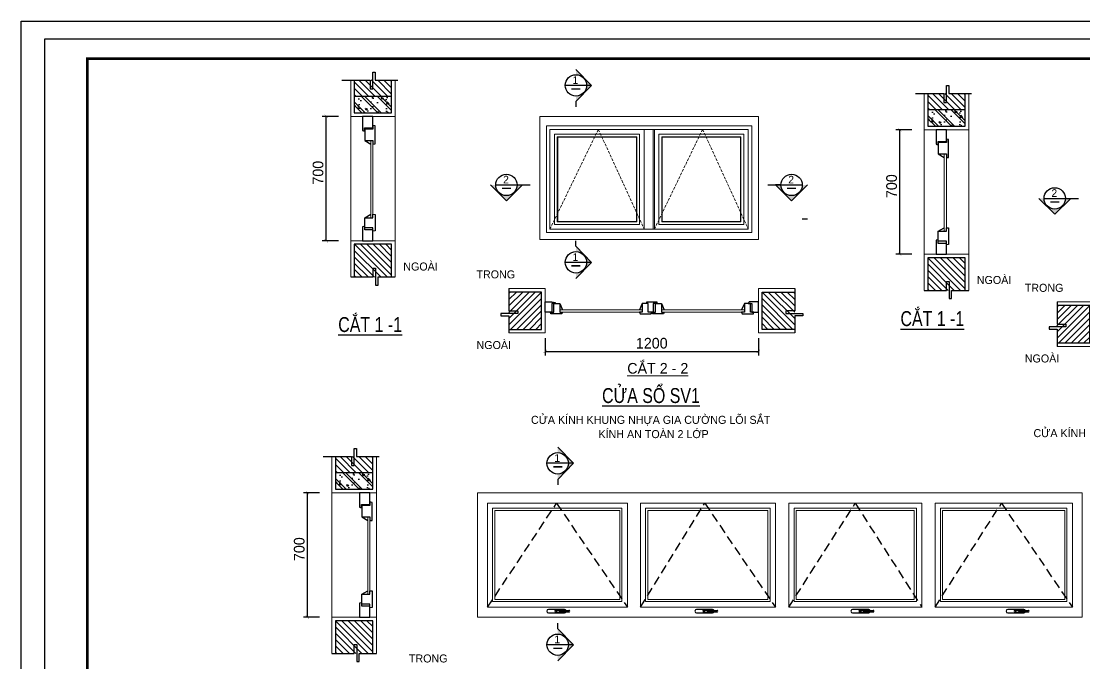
# Model space of a CAD drawing. Header units: millimetres. Extents: x -34806 to 662668, y 63228 to 99452.
# Drawn here: x 621679 to 627660, y 81084 to 84697 of the extents above; entities that cross this region are included whole.
import ezdxf

# ---------------------------------------------------------------- set-up
doc = ezdxf.new("R2010")
doc.units = ezdxf.units.MM
doc.header["$LTSCALE"] = 200
doc.header["$MEASUREMENT"] = 0
doc.header["$PDMODE"] = 3
doc.header["$PDSIZE"] = 50
doc.linetypes.add('DASHED2', pattern=[0.375, 0.25, -0.125])
doc.linetypes.add('HIDDEN', pattern=[0.375, 0.25, -0.125])
doc.layers.get('0').update_dxf_attribs({"color": 95, "linetype": 'CONTINUOUS'})
doc.layers.get('DEFPOINTS').update_dxf_attribs({"linetype": 'CONTINUOUS'})
for name, color, linetype, lineweight in [('21', 7, 'CONTINUOUS', 20), ('co', 8, 'DASHED2', 13), ('hacth', 251, 'CONTINUOUS', 13), ('hatch', 251, 'CONTINUOUS', 5), ('kt', 136, 'CONTINUOUS', 25), ('Text - khung ten', 253, 'CONTINUOUS', 13)]:
    doc.layers.add(name, color=color, linetype=linetype, lineweight=lineweight)
for name, color, linetype in [('4', 4, 'CONTINUOUS'), ('8', 1, 'CONTINUOUS'), ('COT', 2, 'CONTINUOUS'), ('DIM', 1, 'CONTINUOUS'), ('KHUNGTEN', 7, 'CONTINUOUS'), ('TEXT', 7, 'CONTINUOUS'), ('TUONG', 2, 'CONTINUOUS'), ('wood', 254, 'CONTINUOUS')]:
    doc.layers.add(name, color=color, linetype=linetype)
doc.styles.add('@hai text dim', font='VHAVAN.ttf')
doc.styles.add('VNCC-COM', font='VHAVAN.ttf', dxfattribs={"width": 0.8})
doc.styles.add('VNCC-SIM', font='VHAVAN.ttf', dxfattribs={"width": 0.85})
doc.dimstyles.new('DIM10', dxfattribs={"dimscale": 15, "dimtxt": 4, "dimasz": 1.2, "dimexe": 1.5, "dimexo": 2, "dimgap": 1, "dimtad": 1, "dimdec": 0, "dimzin": 0, "dimdsep": 46, "dimtxsty": '@hai text dim', "dimblk": 'ARCHTICK', "dimcen": 0.09, "dimclrd": 8, "dimclre": 8, "dimclrt": 7, "dimadec": 0, "dimazin": 0, "dimtfac": 0.25, "dimtdec": 0, "dimtix": 1, "dimtmove": 1, "dimatfit": 0, "dimldrblk": 'NONE', "dimfxl": 1, "dimtolj": 1, "dimtzin": 0, "dimlwd": -1, "dimlwe": -1, "dimarcsym": 0})

# ---------------------------------------------------------------- blocks, each defined once
blk = doc.blocks.new('_ArchTick')
at = {"layer": 'DIM', "color": 150}
blk.add_lwpolyline([(0.5, 0.5, 0.133, 0, 0), (0, 0, 0, 0.133, 0), (-0.5, -0.5, 0.133, 0.133, 0)], format="xyseb", dxfattribs=at)
blk = doc.blocks.new('*D957')
at = {"layer": '8', "color": 8}
for p, q in [((624625.1, 82914.7), (624625.1, 82817.7)), ((625825.1, 82914.7), (625825.1, 82817.7)), ((624625.1, 82840.2), (625825.1, 82840.2))]:
    blk.add_line(p, q, dxfattribs=at)
at = {"layer": 'DEFPOINTS', "color": 0}
for p in [(624625.1, 82944.7), (625825.1, 82944.7), (625825.1, 82840.2)]:
    blk.add_point(p, dxfattribs=at)
at = {"layer": '8', "color": 8, "xscale": 18, "yscale": 18, "zscale": 18, "rotation": 180}
blk.add_blockref('_ArchTick', (624625.1, 82840.2), dxfattribs=at)
at = {"layer": '8', "color": 8, "xscale": 18, "yscale": 18, "zscale": 18}
blk.add_blockref('_ArchTick', (625825.1, 82840.2), dxfattribs=at)
at = {"layer": '8', "color": 7, "insert": (625225.1, 82886.3), "char_height": 60, "attachment_point": 5, "style": '@hai text dim'}
blk.add_mtext('\\A1;1200', dxfattribs=at)
blk = doc.blocks.new('_None')
blk = doc.blocks.new('*D958')
at = {"layer": '8', "color": 8}
for p, q in [((623463.1, 84162.5), (623372.1, 84162.5)), ((623394.6, 83463), (623394.6, 84162.5)), ((623463.1, 83463), (623372.1, 83463))]:
    blk.add_line(p, q, dxfattribs=at)
at = {"layer": 'DEFPOINTS', "color": 0}
for p in [(623394.6, 84162.5), (623493.1, 84162.5), (623493.1, 83463)]:
    blk.add_point(p, dxfattribs=at)
at = {"layer": '8', "color": 8, "xscale": 18, "yscale": 18, "zscale": 18}
for p, rotation in [((623394.6, 84162.5), 90), ((623394.6, 83463), 270)]:
    blk.add_blockref('_ArchTick', p, dxfattribs=dict(at, rotation=rotation))
at = {"layer": '8', "color": 7, "insert": (623348.5, 83845.5), "char_height": 60, "attachment_point": 5, "rotation": 90, "style": '@hai text dim'}
blk.add_mtext('\\A1;700', dxfattribs=at)
blk = doc.blocks.new('*D1020')
at = {"layer": '8', "color": 8}
for p, q in [((626688.6, 84086.8), (626597.6, 84086.8)), ((626620.1, 83387.3), (626620.1, 84086.8)), ((626688.6, 83387.3), (626597.6, 83387.3))]:
    blk.add_line(p, q, dxfattribs=at)
at = {"layer": 'DEFPOINTS', "color": 0}
for p in [(626620.1, 84086.8), (626718.6, 84086.8), (626718.6, 83387.3)]:
    blk.add_point(p, dxfattribs=at)
at = {"layer": '8', "color": 8, "xscale": 18, "yscale": 18, "zscale": 18}
for p, rotation in [((626620.1, 84086.8), 90), ((626620.1, 83387.3), 270)]:
    blk.add_blockref('_ArchTick', p, dxfattribs=dict(at, rotation=rotation))
at = {"layer": '8', "color": 7, "insert": (626574.1, 83769.8), "char_height": 60, "attachment_point": 5, "rotation": 90, "style": '@hai text dim'}
blk.add_mtext('\\A1;700', dxfattribs=at)
blk = doc.blocks.new('tn')
at = {"layer": 'wood', "ltscale": 0.5}
for p, q in [((65303.5, -42411.1), (65303.5, -42422.8)), ((65303.6, -42423.4), (65305.2, -42426.5)), ((65305.4, -42427), (65305.4, -42482.4)), ((65314, -42427), (65314, -42482.4)), ((65315.7, -42423.4), (65314.2, -42426.5)), ((65315.9, -42411.1), (65315.9, -42422.8))]:
    blk.add_line(p, q, dxfattribs=at)
for points in [[(65300.1, -42367), (65300.1, -42457.3)], [(65319.3, -42417.3), (65319.3, -42367)], [(65319.3, -42457.3), (65319.3, -42417.3)]]:
    blk.add_lwpolyline(points, dxfattribs=at)
blk.add_circle((65309.7, -42411.1), 1.75, dxfattribs=at)
for centre, radius, start, end in [((65309.7, -42367), 9.61, 0, 180), ((65309.7, -42411.1), 8.28, 318.25899, 221.74101), ((65309.7, -42411.1), 8.28, 48.25899, 221.74101), ((65309.7, -42457.3), 9.61, 180, 243.1549), ((65309.7, -42411.1), 6.18, 0, 180), ((65304.7, -42422.8), 1.2, 180, 207.19267), ((65304.2, -42427), 1.2, 0, 27.19267), ((65315.2, -42427), 1.2, 152.80733, 180), ((65309.7, -42457.3), 9.61, 296.8451, 0), ((65314.7, -42422.8), 1.2, 332.80733, 0), ((65309.7, -42482.4), 4.34, 180, 0)]:
    blk.add_arc(centre, radius, start, end, dxfattribs=at)
blk = doc.blocks.new('*D1021')
at = {"layer": '8', "color": 8}
for p, q in [((623357.4, 82045.7), (623266.3, 82045.7)), ((623288.8, 81346.2), (623288.8, 82045.7)), ((623357.4, 81346.2), (623266.3, 81346.2))]:
    blk.add_line(p, q, dxfattribs=at)
at = {"layer": 'DEFPOINTS', "color": 0}
for p in [(623288.8, 82045.7), (623387.4, 82045.7), (623387.4, 81346.2)]:
    blk.add_point(p, dxfattribs=at)
at = {"layer": '8', "color": 8, "xscale": 18, "yscale": 18, "zscale": 18}
for p, rotation in [((623288.8, 82045.7), 90), ((623288.8, 81346.2), 270)]:
    blk.add_blockref('_ArchTick', p, dxfattribs=dict(at, rotation=rotation))
at = {"layer": '8', "color": 7, "insert": (623242.8, 81728.7), "char_height": 60, "attachment_point": 5, "rotation": 90, "style": '@hai text dim'}
blk.add_mtext('\\A1;700', dxfattribs=at)
blk = doc.blocks.new('khung')
at = {"layer": 'DEFPOINTS', "color": 8}
blk.add_lwpolyline([(0, 0), (31503, 0), (31503, 22275), (0, 22275)], close=True, dxfattribs=at)
at = {"layer": 'KHUNGTEN', "color": 4, "const_width": 54.3}
blk.add_lwpolyline([(848, 388), (31117, 388), (31117, 21887), (848, 21887)], close=True, dxfattribs=at)

msp = doc.modelspace()

# ---------------------------------------------------------------- hatches: boundary and pattern name
at = {"layer": '4'}
for points in [[(624798.4, 84396.5), (624798.4, 84426.7), (624887.1, 84336.4), (624798.4, 84246.1), (624798.4, 84276.3, 1)], [(624347.9, 83776.8), (624317.7, 83776.8), (624408, 83688.1), (624498.2, 83776.8), (624468, 83776.8, -1)], [(625951.4, 83776.8), (625921.2, 83776.8), (626011.4, 83688.1), (626101.7, 83776.8), (626071.5, 83776.8, -1)], [(627431.4, 83701.1), (627401.2, 83701.1), (627491.4, 83612.4), (627581.7, 83701.1), (627551.5, 83701.1, -1)], [(624798.4, 83281.4), (624798.4, 83251.2), (624887.1, 83341.5), (624798.4, 83431.8), (624798.4, 83401.6, -1)], [(624696, 82271.4), (624696, 82301.6), (624784.7, 82211.3), (624696, 82121.1), (624696, 82151.2, 1)], [(624696, 81131.2), (624696, 81101), (624784.7, 81191.2), (624696, 81281.5), (624696, 81251.3, -1)]]:
    msp.add_hatch(color=256, dxfattribs=at).paths.add_polyline_path(points)
at = {"layer": 'hatch', "ltscale": 0.5}
h = msp.add_hatch(dxfattribs=at)
h.set_pattern_fill('ANSI31', color=256, scale=200, style=0)
h.set_pattern_definition([(135, (628890.632, 87326.284), (17.67767, 17.67767), [])])
h.paths.add_polyline_path([(623761.9, 84274.4), (623551.9, 84274.4), (623551.9, 84366.2), (623640.4, 84366.2), (623640.4, 84348.4), (623652.8, 84380.6), (623664.6, 84366.2), (623761.9, 84366.2)])
h = msp.add_hatch(dxfattribs=at)
h.set_pattern_fill('ANSI31', color=256, scale=200, style=0)
h.set_pattern_definition([(135, (632116.147, 87250.642), (17.67767, 17.67767), [])])
h.paths.add_polyline_path([(626987.4, 84198.7), (626777.4, 84198.7), (626777.4, 84290.6), (626866, 84290.6), (626866, 84272.7), (626878.3, 84305), (626890.2, 84290.6), (626987.4, 84290.6)])
h = msp.add_hatch(dxfattribs=at)
h.set_pattern_fill('ANSI31', color=256, scale=200, angle=180, style=0)
h.set_pattern_definition([(315, (618423.183, 80299.152), (-17.67767, -17.67767), [])])
h.paths.add_polyline_path([(623761.9, 83443), (623761.9, 83259.2), (623673.4, 83259.2), (623673.4, 83277.1), (623661, 83244.8), (623649.2, 83259.2), (623551.9, 83259.2), (623551.9, 83443)])
h = msp.add_hatch(dxfattribs=at)
h.set_pattern_fill('ANSI31', color=256, scale=200, angle=180, style=0)
h.set_pattern_definition([(315, (621648.698, 80223.51), (-17.67767, -17.67767), [])])
h.paths.add_polyline_path([(626987.4, 83367.3), (626987.4, 83183.6), (626898.9, 83183.6), (626898.9, 83201.4), (626886.6, 83169.2), (626874.7, 83183.6), (626777.4, 83183.6), (626777.4, 83367.3)])
h = msp.add_hatch(dxfattribs=at)
h.set_pattern_fill('ANSI31', color=256, scale=200, angle=90, style=0)
h.set_pattern_definition([(225, (621461.263, 88303.472), (-17.67767, 17.67767), [])])
h.paths.add_polyline_path([(624605.1, 82964.7), (624421.3, 82964.7), (624421.3, 83053.3), (624439.2, 83053.3), (624406.9, 83065.6), (624421.3, 83077.5), (624421.3, 83174.7), (624605.1, 83174.7)])
h = msp.add_hatch(dxfattribs=at)
h.set_pattern_fill('ANSI31', color=256, scale=200, angle=90, style=0)
h.set_pattern_definition([(315, (628988.885, 88303.472), (17.67767, 17.67767), [])])
h.paths.add_polyline_path([(625845.1, 82964.7), (626028.8, 82964.7), (626028.8, 83053.3), (626011, 83053.3), (626043.2, 83065.6), (626028.8, 83077.5), (626028.8, 83174.7), (625845.1, 83174.7)])
h = msp.add_hatch(dxfattribs=at)
h.set_pattern_fill('ANSI31', color=256, scale=200, angle=90, style=0)
h.set_pattern_definition([(225, (624544.73, 88227.83), (-17.67767, 17.67767), [])])
h.paths.add_polyline_path([(627688.5, 82889.1), (627504.8, 82889.1), (627504.8, 82977.6), (627522.7, 82977.6), (627490.4, 82990), (627504.8, 83001.8), (627504.8, 83099.1), (627688.5, 83099.1)])
h = msp.add_hatch(dxfattribs=at)
h.set_pattern_fill('ANSI31', color=256, scale=200, style=0)
h.set_pattern_definition([(135, (628784.89, 85209.492), (17.67767, 17.67767), [])])
h.paths.add_polyline_path([(623656.2, 82157.6), (623446.2, 82157.6), (623446.2, 82249.4), (623534.7, 82249.4), (623534.7, 82231.6), (623547, 82263.9), (623558.9, 82249.4), (623656.2, 82249.4)])
h = msp.add_hatch(dxfattribs=at)
h.set_pattern_fill('ANSI31', color=256, scale=200, angle=180, style=0)
h.set_pattern_definition([(315, (618317.442, 78182.36), (-17.67767, -17.67767), [])])
h.paths.add_polyline_path([(623656.2, 81326.2), (623656.2, 81142.4), (623567.6, 81142.4), (623567.6, 81160.3), (623555.3, 81128), (623543.4, 81142.4), (623446.2, 81142.4), (623446.2, 81326.2)])
at = {"layer": 'TUONG'}
h = msp.add_hatch(dxfattribs=at)
h.set_pattern_fill('BT-01', color=1, scale=15, style=0, pattern_type=2)
h.set_pattern_definition([(130, (1054621.985, -637418.47), (-107.589027, -9.41282), [11.25, -123.75]), (185, (1054621.98, -637418.47), (20.8127, 112.82882), [9, -99]), (79.5486, (1054613.02, -637419.26), (-86.776407, 103.415931), [9.561028, -105.171317]), (133.8158, (1054621.98, -637388.47), (-160.086157, -24.827852), [16.875, -185.625]), (83.3644, (1054608.64, -637390.54), (-140.199406, 146.11768), [14.341543, -157.75695]), (188.8158, (1054621.98, -637388.47), (-140.199292, 146.11779), [13.5, -148.5]), (159, (1054606.985, -637395.97), (-89.536058, -60.392834), [11.25, -123.75]), (214, (1054606.98, -637395.97), (-36.4973, 108.772507), [9, -99]), (108.5486, (1054599.52, -637401), (-126.033394, 48.379575), [9.561028, -105.171317]), (142.5, (1054621.985, -637418.472), (-1.8239783, 49.934078), [0, -97.8, 0, -100.5, 0, -99.375]), (172.5, (1054621.985, -637418.47), (-39.4604306, 59.1617568), [0, -57.3, 0, -95.55, 0, -37.875]), (212.5, (1054655.435, -637418.472), (-80.0733654, -3.3832308), [0, -37.5, 0, -117, 0, -155.25]), (222.5, (1054670.435, -637418.47), (-87.4779254, 15.0157473), [0, -48.75, 0, -77.7, 0, -110.25]), (135, (1054621.985, -637418.47), (45.0780573, 45.0780573), []), (135, (1054621.985, -637400.1), (45.0780573, 45.0780573), [])])
h.paths.add_polyline_path([(623551.9, 84274.4), (623761.9, 84274.4), (623761.9, 84182.5), (623551.9, 84182.5)])
h = msp.add_hatch(dxfattribs=at)
h.set_pattern_fill('BT-01', color=1, scale=15, style=0, pattern_type=2)
h.set_pattern_definition([(130, (1057847.5, -637494.11), (-107.589027, -9.41282), [11.25, -123.75]), (185, (1057847.5, -637494.11), (20.8127, 112.82882), [9, -99]), (79.5486, (1057838.53, -637494.9), (-86.776407, 103.415931), [9.561028, -105.171317]), (133.8158, (1057847.5, -637464.11), (-160.086157, -24.827852), [16.875, -185.625]), (83.3644, (1057834.16, -637466.18), (-140.199406, 146.11768), [14.341543, -157.75695]), (188.8158, (1057847.5, -637464.11), (-140.199292, 146.11779), [13.5, -148.5]), (159, (1057832.5, -637471.61), (-89.536058, -60.392834), [11.25, -123.75]), (214, (1057832.5, -637471.61), (-36.4973, 108.772507), [9, -99]), (108.5486, (1057825.04, -637476.65), (-126.033394, 48.379575), [9.561028, -105.171317]), (142.5, (1057847.5, -637494.114), (-1.8239783, 49.934078), [0, -97.8, 0, -100.5, 0, -99.375]), (172.5, (1057847.5, -637494.114), (-39.4604306, 59.1617568), [0, -57.3, 0, -95.55, 0, -37.875]), (212.5, (1057880.95, -637494.114), (-80.0733654, -3.3832308), [0, -37.5, 0, -117, 0, -155.25]), (222.5, (1057895.95, -637494.114), (-87.4779254, 15.0157473), [0, -48.75, 0, -77.7, 0, -110.25]), (135, (1057847.5, -637494.114), (45.0780573, 45.0780573), []), (135, (1057847.5, -637475.74), (45.0780573, 45.0780573), [])])
h.paths.add_polyline_path([(626777.4, 84198.7), (626987.4, 84198.7), (626987.4, 84106.8), (626777.4, 84106.8)])
h = msp.add_hatch(dxfattribs=at)
h.set_pattern_fill('BT-01', color=1, scale=15, style=0, pattern_type=2)
h.set_pattern_definition([(130, (1054516.24, -639535.26), (-107.589027, -9.41282), [11.25, -123.75]), (185, (1054516.24, -639535.26), (20.8127, 112.82882), [9, -99]), (79.5486, (1054507.28, -639536.05), (-86.776407, 103.415931), [9.561028, -105.171317]), (133.8158, (1054516.24, -639505.26), (-160.086157, -24.827852), [16.875, -185.625]), (83.3644, (1054502.9, -639507.33), (-140.199406, 146.11768), [14.341543, -157.75695]), (188.8158, (1054516.24, -639505.26), (-140.199292, 146.11779), [13.5, -148.5]), (159, (1054501.24, -639512.76), (-89.536058, -60.392834), [11.25, -123.75]), (214, (1054501.24, -639512.76), (-36.4973, 108.772507), [9, -99]), (108.5486, (1054493.78, -639517.8), (-126.033394, 48.379575), [9.561028, -105.171317]), (142.5, (1054516.244, -639535.264), (-1.8239783, 49.934078), [0, -97.8, 0, -100.5, 0, -99.375]), (172.5, (1054516.244, -639535.264), (-39.4604306, 59.1617568), [0, -57.3, 0, -95.55, 0, -37.875]), (212.5, (1054549.694, -639535.264), (-80.0733654, -3.3832308), [0, -37.5, 0, -117, 0, -155.25]), (222.5, (1054564.694, -639535.264), (-87.4779254, 15.0157473), [0, -48.75, 0, -77.7, 0, -110.25]), (135, (1054516.244, -639535.264), (45.0780573, 45.0780573), []), (135, (1054516.244, -639516.89), (45.0780573, 45.0780573), [])])
h.paths.add_polyline_path([(623446.2, 82157.6), (623656.2, 82157.6), (623656.2, 82065.7), (623446.2, 82065.7)])

# ---------------------------------------------------------------- linework, layer by layer
msp.add_lwpolyline([(630848.1, 78155.5), (621679.4, 78155.5), (621679.4, 84697.1), (630848.1, 84697.1)], close=True)
at = {"layer": '21'}
for points in [[(625825.1, 84124.5), (625825.1, 84162.5), (624595.1, 84162.5), (624595.1, 84124.5)], [(625825.1, 84162.5), (625825.1, 83470.6), (624595.1, 83470.6), (624595.1, 84162.5)]]:
    msp.add_lwpolyline(points, dxfattribs=at)
for points in [[(624595.1, 83470.6), (625825.1, 83470.6), (625825.1, 83470.6), (624595.1, 83470.6)], [(627645.1, 82045.7), (624245.1, 82045.7), (624245.1, 81345.5), (627645.1, 81345.5), (627645.1, 82045.7)]]:
    msp.add_lwpolyline(points, close=True, dxfattribs=at)
at = {"layer": '4'}
for p, q in [((624887.1, 84336.4), (624738.3, 84336.4)), ((624798.4, 84246.1), (624887.1, 84336.4)), ((624798.4, 84246.1), (624798.4, 84215.9)), ((623610.9, 84026.6), (623644.9, 84006.6)), ((626836.4, 83951), (626870.4, 83931)), ((624347.9, 83776.8), (624468, 83776.8)), ((624498.2, 83776.8), (624408, 83688.1)), ((624468, 83776.8), (624498.2, 83776.8)), ((624468, 83776.8), (624541.1, 83776.8)), ((625878.3, 83776.8), (625951.4, 83776.8)), ((625951.4, 83776.8), (625921.2, 83776.8)), ((625921.2, 83776.8), (626011.4, 83688.1)), ((625951.4, 83776.8), (626071.5, 83776.8)), ((627431.4, 83701.1), (627551.5, 83701.1)), ((627581.7, 83701.1), (627491.4, 83612.4)), ((627551.5, 83701.1), (627581.7, 83701.1)), ((627551.5, 83701.1), (627624.5, 83701.1)), ((623610.9, 83592), (623644.9, 83612)), ((626836.4, 83516.4), (626870.4, 83536.4)), ((624798.4, 83431.8), (624798.4, 83462)), ((624798.4, 83431.8), (624887.1, 83341.5)), ((624887.1, 83341.5), (624738.3, 83341.5)), ((624708.2, 83109.4), (624723.3, 83074.2)), ((625170.8, 83109.4), (625155.6, 83074.2)), ((625279.7, 83109.4), (625294.8, 83074.2)), ((625745.9, 83109.4), (625730.7, 83074.2)), ((624784.7, 82211.3), (624636, 82211.3)), ((624696, 82121.1), (624784.7, 82211.3)), ((624696, 82121.1), (624696, 82090.9)), ((623594.3, 81909.8), (623628.3, 81889.8)), ((623594.3, 81475.2), (623628.3, 81495.2)), ((624696, 81281.5), (624696, 81311.7)), ((624696, 81281.5), (624784.7, 81191.2)), ((624784.7, 81191.2), (624636, 81191.2))]:
    msp.add_line(p, q, dxfattribs=at)
for points in [[(623609.6, 84097.2), (623656.9, 84097.2), (623656.9, 84162.5), (623598.9, 84162.5), (623598.9, 84082.5), (623603.5, 84080.3), (623609.6, 84078.2), (623609.6, 84097.2)], [(623610.9, 84026.6), (623656.9, 84026.6), (623656.9, 84006.6), (623668.9, 84007.4), (623668.9, 84108.6), (623656.9, 84110.7), (623656.9, 84090.6), (623610.9, 84090.6), (623610.9, 84026.6)], [(626835.1, 84021.5), (626882.4, 84021.5), (626882.4, 84086.8), (626824.4, 84086.8), (626824.4, 84006.9), (626829, 84004.7), (626835.1, 84002.5), (626835.1, 84021.5)], [(626836.4, 83951), (626882.4, 83951), (626882.4, 83931), (626894.4, 83931.8), (626894.4, 84032.9), (626882.4, 84035), (626882.4, 84015), (626836.4, 84015), (626836.4, 83951)], [(623610.9, 83592), (623656.9, 83592), (623656.9, 83612), (623668.9, 83611.2), (623668.9, 83518.1), (623656.9, 83516), (623656.9, 83536), (623610.9, 83536), (623610.9, 83592)], [(623656.9, 83524), (623610.9, 83524), (623610.9, 83544), (623598.9, 83541.9), (623598.9, 83463), (623656.9, 83463), (623656.9, 83524)], [(626836.4, 83516.4), (626882.4, 83516.4), (626882.4, 83536.4), (626894.4, 83535.6), (626894.4, 83442.4), (626882.4, 83440.3), (626882.4, 83460.4), (626836.4, 83460.4), (626836.4, 83516.4)], [(626882.4, 83448.3), (626836.4, 83448.3), (626836.4, 83468.4), (626824.4, 83466.3), (626824.4, 83387.3), (626882.4, 83387.3), (626882.4, 83448.3)], [(624663.1, 83109.5), (624663.1, 83062.2), (624625.1, 83062.2), (624625.1, 83120.2), (624663.1, 83120.2), (624681, 83115.6), (624682.1, 83109.5), (624663.1, 83109.5)], [(624723.3, 83062.2), (624721.4, 83056.1), (624719.6, 83051.5), (624656.9, 83051.5), (624655.1, 83062.2), (624674.2, 83062.2), (624674.2, 83109.5), (624708.2, 83109.5), (624708.2, 83062.2), (624723.3, 83062.2)], [(625155.6, 83062.2), (625157.5, 83056.1), (625159.5, 83051.5), (625222.1, 83051.5), (625223.9, 83062.2), (625204.8, 83062.2), (625204.8, 83109.5), (625170.8, 83109.5), (625170.8, 83062.2), (625155.6, 83062.2)], [(625233.8, 83062.2), (625204.9, 83062.2), (625204.9, 83109.5), (625197.1, 83109.5), (625198, 83120.1), (625253.5, 83120.1), (625253.9, 83109.5), (625233.8, 83109.5), (625233.8, 83062.2)], [(625294.8, 83062.2), (625293, 83056.1), (625291, 83051.5), (625228.4, 83051.5), (625226.6, 83062.2), (625245.7, 83062.2), (625245.7, 83109.5), (625279.7, 83109.5), (625279.7, 83062.2), (625294.8, 83062.2)], [(625730.7, 83062.2), (625731.8, 83056.1), (625733.2, 83051.5), (625797.2, 83051.5), (625799, 83062.2), (625779.9, 83062.2), (625779.9, 83109.5), (625745.9, 83109.5), (625745.9, 83062.2), (625730.7, 83062.2)], [(625787.1, 83109.5), (625787.1, 83062.2), (625825.1, 83062.2), (625825.1, 83120.2), (625772.6, 83120.2), (625770.5, 83115.6), (625768.1, 83109.5), (625787.1, 83109.5)], [(623593, 81980.4), (623640.3, 81980.4), (623640.3, 82045.7), (623582.3, 82045.7), (623582.3, 81965.7), (623586.9, 81963.5), (623593, 81961.4), (623593, 81980.4)], [(623594.3, 81909.8), (623640.3, 81909.8), (623640.3, 81889.8), (623652.3, 81890.6), (623652.3, 81991.8), (623640.3, 81993.9), (623640.3, 81973.8), (623594.3, 81973.8), (623594.3, 81909.8)], [(623594.3, 81475.2), (623640.3, 81475.2), (623640.3, 81495.2), (623652.3, 81494.4), (623652.3, 81401.3), (623640.3, 81399.2), (623640.3, 81419.2), (623594.3, 81419.2), (623594.3, 81475.2)], [(623640.3, 81407.2), (623594.3, 81407.2), (623594.3, 81427.2), (623582.3, 81425.1), (623582.3, 81346.2), (623640.3, 81346.2), (623640.3, 81407.2)]]:
    msp.add_lwpolyline(points, dxfattribs=at)
for centre in [(624798.4, 84336.4), (624408, 83776.8), (626011.4, 83776.8), (627491.4, 83701.1), (624798.4, 83341.5), (624696, 82211.3), (624696, 81191.2)]:
    msp.add_circle(centre, 60.1, dxfattribs=at)
at = {"layer": '8'}
for points in [[(623482.4, 84366.2), (623642.1, 84366.2), (623642.1, 84316.4), (623656.3, 84316.4), (623656.3, 84411.8), (623669.8, 84411.8), (623669.8, 84366.2), (623797, 84366.2)], [(626707.9, 84290.6), (626867.6, 84290.6), (626867.6, 84240.8), (626881.8, 84240.8), (626881.8, 84336.2), (626895.3, 84336.2), (626895.3, 84290.6), (627022.5, 84290.6)], [(623531.9, 83259.2), (623657.9, 83259.2), (623657.9, 83309), (623672.1, 83309), (623672.1, 83213.6), (623685.6, 83213.6), (623685.6, 83259.2), (623781.9, 83259.2)], [(624421.3, 83194.7), (624421.3, 83068.7), (624471.1, 83068.7), (624471.1, 83054.5), (624375.8, 83054.5), (624375.8, 83041.1), (624421.3, 83041.1), (624421.3, 82944.7)], [(626028.8, 83194.7), (626028.8, 83068.7), (625979, 83068.7), (625979, 83054.5), (626074.4, 83054.5), (626074.4, 83041.1), (626028.8, 83041.1), (626028.8, 82944.7)], [(626757.4, 83183.6), (626883.4, 83183.6), (626883.4, 83233.4), (626897.7, 83233.4), (626897.7, 83138), (626911.1, 83138), (626911.1, 83183.6), (627007.4, 83183.6)], [(627504.8, 83119.1), (627504.8, 82993.1), (627554.6, 82993.1), (627554.6, 82978.9), (627459.2, 82978.9), (627459.2, 82965.4), (627504.8, 82965.4), (627504.8, 82869.1)], [(623376.7, 82249.4), (623536.4, 82249.4), (623536.4, 82199.6), (623550.6, 82199.6), (623550.6, 82295), (623564, 82295), (623564, 82249.4), (623691.3, 82249.4)], [(623426.2, 81142.4), (623552.2, 81142.4), (623552.2, 81192.2), (623566.4, 81192.2), (623566.4, 81096.8), (623579.8, 81096.8), (623579.8, 81142.4), (623676.2, 81142.4)]]:
    msp.add_lwpolyline(points, dxfattribs=at)
at = {"layer": 'co', "linetype": 'DASHED2', "ltscale": 0.3}
for points in [[(624652.1, 83527.6), (624924.5, 84089.2), (625183.2, 83527.6)], [(625239.9, 83527.6), (625511, 84089.2), (625768.1, 83527.6)]]:
    msp.add_lwpolyline(points, dxfattribs=at)
at = {"layer": 'COT'}
for points in [[(623551.9, 84366.2), (623551.9, 84182.5), (623761.9, 84182.5), (623761.9, 84366.2)], [(626777.4, 84290.6), (626777.4, 84106.8), (626987.4, 84106.8), (626987.4, 84290.6)], [(623761.9, 83259.2), (623761.9, 83443), (623551.9, 83443), (623551.9, 83259.2)], [(626987.4, 83183.6), (626987.4, 83367.3), (626777.4, 83367.3), (626777.4, 83183.6)], [(624421.3, 82964.7), (624605.1, 82964.7), (624605.1, 83174.7), (624421.3, 83174.7)], [(626028.8, 82964.7), (625845.1, 82964.7), (625845.1, 83174.7), (626028.8, 83174.7)], [(627504.8, 82889.1), (627688.5, 82889.1), (627688.5, 83099.1), (627504.8, 83099.1)], [(623446.2, 82249.4), (623446.2, 82065.7), (623656.2, 82065.7), (623656.2, 82249.4)], [(623656.2, 81142.4), (623656.2, 81326.2), (623446.2, 81326.2), (623446.2, 81142.4)]]:
    msp.add_lwpolyline(points, dxfattribs=at)
for points in [[(623551.9, 84182.5), (623761.9, 84182.5), (623761.9, 84274.4), (623551.9, 84274.4)], [(626777.4, 84106.8), (626987.4, 84106.8), (626987.4, 84198.7), (626777.4, 84198.7)], [(623446.2, 82065.7), (623656.2, 82065.7), (623656.2, 82157.6), (623446.2, 82157.6)]]:
    msp.add_lwpolyline(points, close=True, dxfattribs=at)
at = {"layer": 'hatch'}
for p, q in [((623531.9, 83463), (623531.9, 84162.5)), ((623781.9, 83463), (623781.9, 84162.5)), ((625183.2, 83527.6), (625183.2, 84089.2)), ((625233.9, 83527.6), (625233.9, 84089.2)), ((625239.9, 83527.6), (625239.9, 84089.2)), ((626757.4, 83387.3), (626757.4, 84086.8)), ((627007.4, 83387.3), (627007.4, 84086.8)), ((623644.9, 83958.2), (623644.9, 84026.6)), ((623656.9, 83592), (623656.9, 84026.6)), ((623644.9, 83592), (623644.9, 83958.2)), ((626870.4, 83882.6), (626870.4, 83951)), ((626882.4, 83516.4), (626882.4, 83951)), ((626870.4, 83516.4), (626870.4, 83882.6)), ((624708.2, 83074.2), (625170.8, 83074.2)), ((625745.9, 83074.2), (625279.7, 83074.2)), ((624708.2, 83062.2), (625170.8, 83062.2)), ((625745.9, 83062.2), (625279.7, 83062.2)), ((623426.2, 81346.2), (623426.2, 82045.7)), ((623676.2, 81346.2), (623676.2, 82045.7)), ((623628.3, 81841.4), (623628.3, 81909.8)), ((623640.3, 81475.2), (623640.3, 81909.8)), ((623628.3, 81475.2), (623628.3, 81841.4))]:
    msp.add_line(p, q, dxfattribs=at)
for points in [[(623531.9, 84366.2), (623531.9, 84162.5), (623781.9, 84162.5), (623781.9, 84366.2)], [(626757.4, 84290.6), (626757.4, 84086.8), (627007.4, 84086.8), (627007.4, 84290.6)], [(623781.9, 83259.2), (623781.9, 83463), (623531.9, 83463), (623531.9, 83259.2)], [(627007.4, 83183.6), (627007.4, 83387.3), (626757.4, 83387.3), (626757.4, 83183.6)], [(624421.3, 82944.7), (624625.1, 82944.7), (624625.1, 83194.7), (624421.3, 83194.7)], [(626028.8, 82944.7), (625825.1, 82944.7), (625825.1, 83194.7), (626028.8, 83194.7)], [(627504.8, 82869.1), (627708.5, 82869.1), (627708.5, 83119.1), (627504.8, 83119.1)], [(623426.2, 82249.4), (623426.2, 82045.7), (623676.2, 82045.7), (623676.2, 82249.4)], [(623676.2, 81142.4), (623676.2, 81346.2), (623426.2, 81346.2), (623426.2, 81142.4)]]:
    msp.add_lwpolyline(points, dxfattribs=at)
for points in [[(624633.1, 83508.6), (625787.1, 83508.6), (625787.1, 84108.2), (624633.1, 84108.2)], [(624652.1, 83527.6), (625768.1, 83527.6), (625768.1, 84089.2), (624652.1, 84089.2)], [(624678.2, 83553.7), (625156.8, 83553.7), (625156.8, 84063.1), (624678.2, 84063.1)], [(624693.3, 83568.9), (625141.7, 83568.9), (625141.7, 84048), (624693.3, 84048)], [(624696.3, 83571.9), (625138.7, 83571.9), (625138.7, 84045), (624696.3, 84045)], [(625265.7, 83553.7), (625742, 83553.7), (625742, 84063.1), (625265.7, 84063.1)], [(625280.9, 83568.9), (625726.8, 83568.9), (625726.8, 84048), (625280.9, 84048)], [(625283.9, 83571.9), (625723.8, 83571.9), (625723.8, 84045), (625283.9, 84045)], [(625088.1, 81986.7), (624302.1, 81986.7), (624302.1, 81402.5), (625088.1, 81402.5)], [(625057.1, 81958.7), (624330.1, 81958.7), (624330.1, 81433.5), (625057.1, 81433.5)], [(625045.1, 81946.7), (624342.1, 81946.7), (624342.1, 81445.5), (625045.1, 81445.5)], [(625921.1, 81986.7), (625162.1, 81986.7), (625162.1, 81402.5), (625921.1, 81402.5)], [(625890.1, 81958.7), (625190.1, 81958.7), (625190.1, 81433.5), (625890.1, 81433.5)], [(625878.1, 81946.7), (625202.1, 81946.7), (625202.1, 81445.5), (625878.1, 81445.5)], [(625995.1, 81986.7), (626744.1, 81986.7), (626744.1, 81402.5), (625995.1, 81402.5)], [(626026.1, 81958.7), (626713.1, 81958.7), (626713.1, 81433.5), (626026.1, 81433.5)], [(626038.1, 81946.7), (626701.1, 81946.7), (626701.1, 81445.5), (626038.1, 81445.5)], [(626818.1, 81986.7), (627591.1, 81986.7), (627591.1, 81402.5), (626818.1, 81402.5)], [(626849.1, 81958.7), (627560.1, 81958.7), (627560.1, 81433.5), (626849.1, 81433.5)], [(626861.1, 81946.7), (627548.1, 81946.7), (627548.1, 81445.5), (626861.1, 81445.5)]]:
    msp.add_lwpolyline(points, close=True, dxfattribs=at)
at = {"layer": 'kt'}
for p, q in [((624798.4, 84426.7), (624887.1, 84336.4)), ((624317.7, 83776.8), (624408, 83688.1)), ((626101.7, 83776.8), (626011.4, 83688.1)), ((627401.2, 83701.1), (627491.4, 83612.4)), ((626071.5, 83586.3), (626101.7, 83586.3)), ((624798.4, 83251.2), (624887.1, 83341.5)), ((624696, 82301.6), (624784.7, 82211.3)), ((624696, 81101), (624784.7, 81191.2))]:
    msp.add_line(p, q, dxfattribs=at)
at = {"layer": 'Text - khung ten', "const_width": 8}
for points in [[(624773.4, 84316.6), (624823.8, 84316.6)], [(624382.9, 83757), (624433.4, 83757)], [(625986.4, 83757), (626036.8, 83757)], [(627466.4, 83681.3), (627516.8, 83681.3)], [(624773.4, 83321.7), (624823.8, 83321.7)], [(624671, 82191.5), (624721.4, 82191.5)], [(624671, 81171.5), (624721.4, 81171.5)]]:
    msp.add_lwpolyline(points, dxfattribs=at)
at = {"layer": 'wood', "linetype": 'HIDDEN'}
for points in [[(624302.1, 81402.5), (624690.1, 81986.7), (625088.1, 81402.5)], [(625162.1, 81402.5), (625523.1, 81986.7), (625921.1, 81402.5)], [(625995.1, 81402.5), (626369.6, 81986.7), (626744.1, 81402.5)], [(626818.1, 81402.5), (627191.6, 81986.7), (627591.1, 81402.5)]]:
    msp.add_lwpolyline(points, dxfattribs=at)

# ---------------------------------------------------------------- block references
at = {"layer": 'hacth', "xscale": 0.2846925092453603, "yscale": 0.2846925238118274, "zscale": 0.2846925253884692}
msp.add_blockref('khung', (621809.4, 78255.5), dxfattribs=at)
at = {"layer": 'wood', "rotation": 90}
for p in [(582277.1, 16070.5), (583110.1, 16070.5), (583987.7, 16070.5), (584860.7, 16070.5)]:
    msp.add_blockref('tn', p, dxfattribs=at)

# ---------------------------------------------------------------- texts
at = {"layer": '4', "style": '@hai text dim'}
for p in [(624779.8, 84344.6), (624779.8, 83349.7), (624677.4, 82219.5), (624677.4, 81199.4)]:
    msp.add_text('1', height=43.2, dxfattribs=at).set_placement(p)
at = {"layer": 'TEXT', "style": 'VNCC-SIM'}
for s, p in [('ngoµi', (623827.7, 83295.5)), ('Trong', (624239.3, 83251.3)), ('ngoµi', (627053.2, 83219.8)), ('Trong', (627322.8, 83175.7)), ('ngoµi', (624239.6, 82854)), ('ngoµi', (627323, 82778.4)), ('cöa kÝnh khung nhùa gia c\xadêng lâi s¾t', (624546, 82433.3)), ('cöa kÝnh khung nhùa gia c\xadêng lâi s¾t', (627371.9, 82358.7)), ('kÝnh an toµn 2 líp', (624925.4, 82353.1)), ('Trong', (623859.4, 81091.6))]:
    msp.add_text(s, height=45, dxfattribs=at).set_placement(p)
at = {"layer": 'TEXT', "style": 'VNCC-COM', "width": 0.8}
for s, p in [('%%UC¾t 1 -1', (626623.8, 82983.2)), ('%%UC¾t 1 -1', (623462, 82949.8)), ('%%Ucöa Sæ SV1', (624945.7, 82550.5))]:
    msp.add_text(s, height=83.807, dxfattribs=at).set_placement(p)
at = {"layer": 'Text - khung ten', "style": '@hai text dim'}
for s, height, p in [('2', 43.2, (624389.3, 83784.9)), ('2', 43.2, (625992.8, 83784.9)), ('2', 43.2, (627472.8, 83709.3)), ('%%UC¾t 2 - 2', 60, (625087.4, 82715.6))]:
    msp.add_text(s, height=height, dxfattribs=at).set_placement(p)

# ---------------------------------------------------------------- dimensions: what is measured, and where the dimension line sits
at = {"layer": '8'}
for base, p1, p2, picture, middle in [((623394.5689, 84162.4732), (623493.1219, 83462.9624), (623493.1219, 84162.4732), '*D958', (623394.5689, 83845.4737)), ((626620.084, 84086.8317), (626718.637, 83387.3209), (626718.637, 84086.8317), '*D1020', (626620.084, 83769.8322)), ((623288.828, 82045.6812), (623387.381, 81346.1705), (623387.381, 82045.6812), '*D1021', (623288.828, 81728.6818))]:
    dim = msp.add_linear_dim(base=base, p1=p1, p2=p2, angle=90, dimstyle='DIM10', dxfattribs=at)
    dim.commit()
    dim.dimension.update_dxf_attribs({"geometry": picture, "text_midpoint": middle, "dimtype": 128})
dim = msp.add_linear_dim(base=(625825.1, 82840.2), p1=(624625.1, 82944.7), p2=(625825.1, 82944.7), dimstyle='DIM10', dxfattribs=at)
dim.commit()
dim.dimension.update_dxf_attribs({"geometry": '*D957', "text_midpoint": (625225.1, 82886.3)})

doc.saveas('drawing.dxf')
